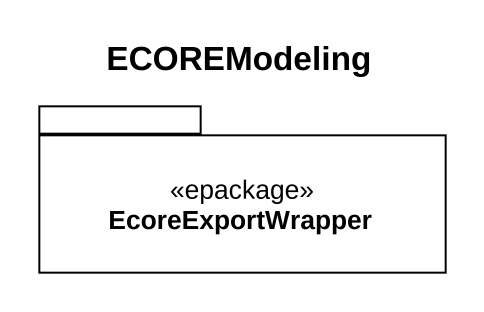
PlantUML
@startuml
title ECOREModeling
package EcoreExportWrapper <<epackage>> {
}
@enduml
